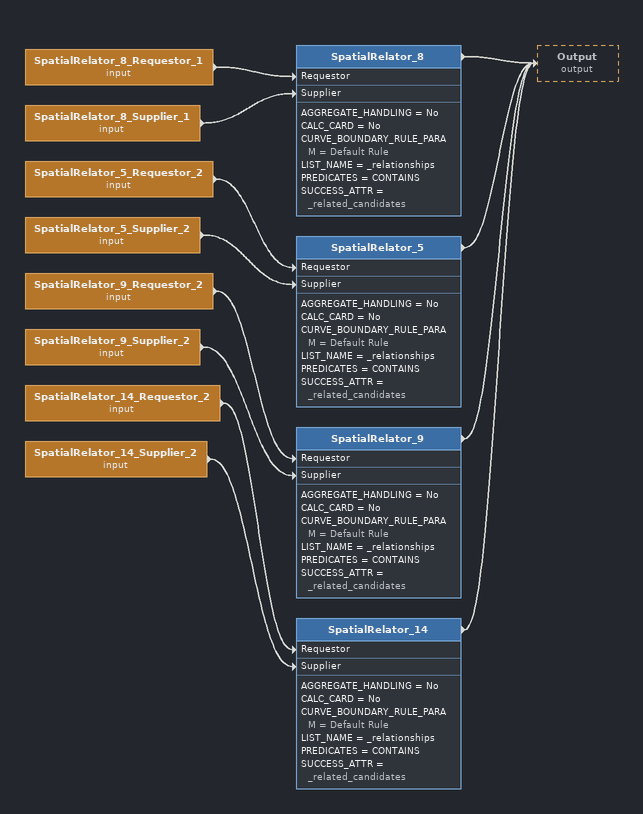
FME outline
SpatialRelator_8_Requestor_1 (input)
    -> SpatialRelator_8 [Requestor]
SpatialRelator_8_Supplier_1 (input)
    -> SpatialRelator_8 [Supplier]
SpatialRelator_8
    AGGREGATE_HANDLING = No
    CALC_CARD = No
    CURVE_BOUNDARY_RULE_PARAM = Default Rule
    LIST_NAME = _relationships
    PREDICATES = CONTAINS
    SUCCESS_ATTR = _related_candidates
    -> Output (output)
SpatialRelator_5_Requestor_2 (input)
    -> SpatialRelator_5 [Requestor]
SpatialRelator_5_Supplier_2 (input)
    -> SpatialRelator_5 [Supplier]
SpatialRelator_5
    AGGREGATE_HANDLING = No
    CALC_CARD = No
    CURVE_BOUNDARY_RULE_PARAM = Default Rule
    LIST_NAME = _relationships
    PREDICATES = CONTAINS
    SUCCESS_ATTR = _related_candidates
    -> Output (output)
SpatialRelator_9_Requestor_2 (input)
    -> SpatialRelator_9 [Requestor]
SpatialRelator_9_Supplier_2 (input)
    -> SpatialRelator_9 [Supplier]
SpatialRelator_9
    AGGREGATE_HANDLING = No
    CALC_CARD = No
    CURVE_BOUNDARY_RULE_PARAM = Default Rule
    LIST_NAME = _relationships
    PREDICATES = CONTAINS
    SUCCESS_ATTR = _related_candidates
    -> Output (output)
SpatialRelator_14_Requestor_2 (input)
    -> SpatialRelator_14 [Requestor]
SpatialRelator_14_Supplier_2 (input)
    -> SpatialRelator_14 [Supplier]
SpatialRelator_14
    AGGREGATE_HANDLING = No
    CALC_CARD = No
    CURVE_BOUNDARY_RULE_PARAM = Default Rule
    LIST_NAME = _relationships
    PREDICATES = CONTAINS
    SUCCESS_ATTR = _related_candidates
    -> Output (output)
